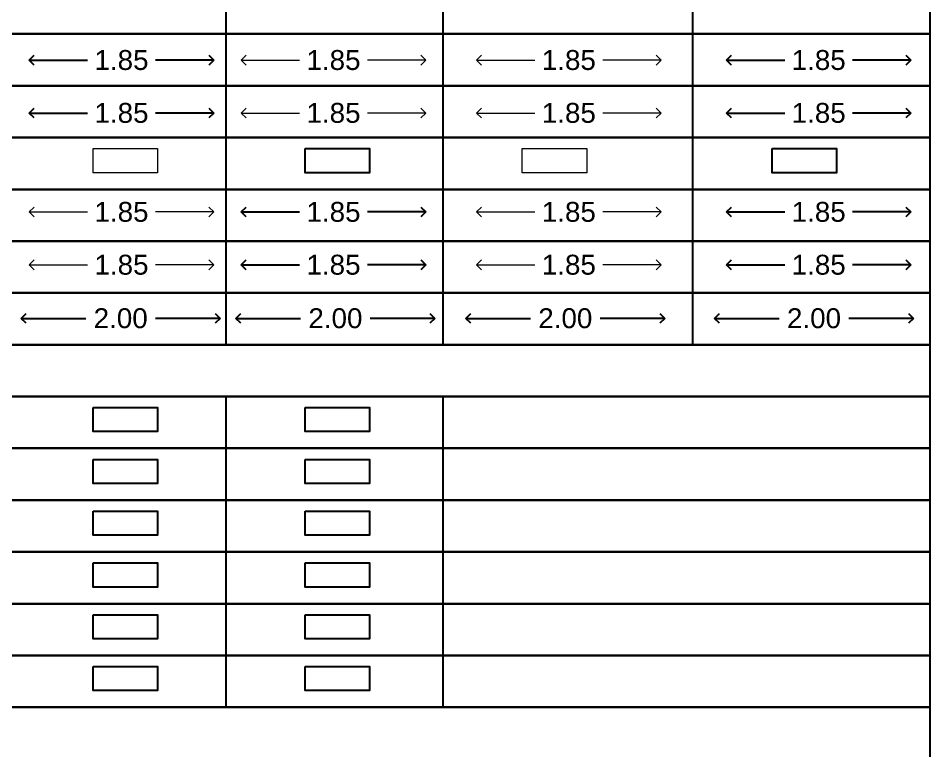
# Model space of a CAD drawing. Header units: millimetres. Extents: x -9481 to -9285, y 28735 to 28829.
# Drawn here: x -9451.39 to -9442.23, y 28788.21 to 28795.58 of the extents above; entities that cross this region are included whole.
import ezdxf

# ---------------------------------------------------------------- set-up
doc = ezdxf.new("R2010")
doc.units = ezdxf.units.MM
doc.header["$PDMODE"] = 34
doc.header["$PDSIZE"] = -15
doc.linetypes.add('CONTINULUS', pattern=[0])
for name, color, linetype in [('BLK_1_FLR_-1_EXIT_WIDTH_STAIR', 7, 'Continuous'), ('BLK_1_FLR_-2_EXIT_WIDTH_STAIR', 7, 'Continuous'), ('BLK_1_FLR_3_EXIT_WIDTH_STAIR', 7, 'Continuous'), ('BLK_1_FLR_3_UNITFA', 7, 'Continuous'), ('BLK_1_FLR_4_EXIT_WIDTH_STAIR', 7, 'Continuous'), ('BLK_1_FLR_4_UNITFA', 7, 'Continuous')]:
    doc.layers.add(name, color=color, linetype=linetype)
for name, color, linetype, lineweight in [('BLK_1_FLR_-1_STAIR_1_FLIGHT_1', 7, 'Continuous', 0), ('BLK_1_FLR_-1_STAIR_1_LANDING_1', 7, 'Continuous', 0), ('BLK_1_FLR_3_STAIR_1_LANDING_1', 7, 'Continuous', 0), ('BLK_1_FLR_4_STAIR_1_FLIGHT_1', 7, 'Continuous', 0), ('PLAN', 7, 'Continuous', 40)]:
    doc.layers.add(name, color=color, linetype=linetype, lineweight=lineweight)
for name, color, linetype, plot in [('BLK_1_FLR_-2_STAIR_1_FLIGHT_1', 7, 'Continuous', False), ('BLK_1_FLR_-2_STAIR_1_LANDING_1', 7, 'Continuous', False), ('BLK_1_FLR_3_STAIR_1_FLIGHT_1', 7, 'Continuous', False), ('BLK_1_FLR_4_STAIR_1_LANDING_1', 7, 'Continuous', False)]:
    doc.layers.add(name, color=color, linetype=linetype, plot=plot)
doc.styles.add('Arial', font='arial.ttf', dxfattribs={"height": 0.2})
doc.styles.add('style2', font='arial.ttf', dxfattribs={"height": 0.3})
doc.dimstyles.new('INT DIM', dxfattribs={"dimtxt": 0.3, "dimasz": 0.1, "dimexe": 0.18, "dimexo": 0.0625, "dimgap": 0.09, "dimtad": 0, "dimzin": 0, "dimdsep": 46, "dimtxsty": 'style2', "dimblk": 'OPEN90', "dimcen": 0.09, "dimse1": 1, "dimse2": 1, "dimclrd": 250, "dimclrt": 256, "dimadec": 0, "dimazin": 0, "dimtfac": 1, "dimtofl": 0, "dimtmove": 0, "dimatfit": 3, "dimfxl": 0.18, "dimtolj": 1, "dimtzin": 0, "dimlwd": -1, "dimarcsym": 0})

# ---------------------------------------------------------------- blocks, each defined once
blk = doc.blocks.new('_Open90')
at = {"layer": 'PLAN', "color": 0, "lineweight": -2}
for p, q in [((0, 0), (-1, 0)), ((-0.5, 0.5), (0, 0)), ((0, 0), (-0.5, -0.5))]:
    blk.add_line(p, q, dxfattribs=at)
blk = doc.blocks.new('*D11')
at = {"layer": 'BLK_1_FLR_3_STAIR_1_FLIGHT_1', "color": 250, "transparency": 16777216}
for p, q in [((-9451.1835, 28795.156), (-9450.6974, 28795.156)), ((-9449.5292, 28795.156), (-9450.0152, 28795.156))]:
    blk.add_line(p, q, dxfattribs=at)
at = {"layer": 'Defpoints', "color": 0, "transparency": 16777216}
for p in [(-9451.2835, 28795.2221), (-9449.4292, 28795.2408), (-9449.4292, 28795.156)]:
    blk.add_point(p, dxfattribs=at)
at = {"layer": 'BLK_1_FLR_3_STAIR_1_FLIGHT_1', "color": 250, "transparency": 16777216, "xscale": 0.1, "yscale": 0.1, "zscale": 0.1, "rotation": 180}
blk.add_blockref('_Open90', (-9451.2835, 28795.156), dxfattribs=at)
at = {"layer": 'BLK_1_FLR_3_STAIR_1_FLIGHT_1', "color": 250, "transparency": 16777216, "xscale": 0.1, "yscale": 0.1, "zscale": 0.1}
blk.add_blockref('_Open90', (-9449.4292, 28795.156), dxfattribs=at)
at = {"layer": 'BLK_1_FLR_3_STAIR_1_FLIGHT_1', "transparency": 16777216, "insert": (-9450.3563, 28795.156), "char_height": 0.2, "attachment_point": 5, "style": 'Arial', "bg_fill": 3, "box_fill_scale": 1.1, "bg_fill_color": 256, "bg_fill_true_color": 13158600, "bg_fill_transparency": 0}
blk.add_mtext('\\A1;1.85', dxfattribs=at)
blk = doc.blocks.new('*D12')
at = {"layer": 'BLK_1_FLR_4_STAIR_1_FLIGHT_1', "color": 250, "transparency": 16777216}
for p, q in [((-9449.052, 28795.156), (-9448.5659, 28795.156)), ((-9447.3977, 28795.156), (-9447.8837, 28795.156))]:
    blk.add_line(p, q, dxfattribs=at)
at = {"layer": 'Defpoints', "color": 0, "transparency": 16777216}
for p in [(-9449.152, 28795.2221), (-9447.2977, 28795.2408), (-9447.2977, 28795.156)]:
    blk.add_point(p, dxfattribs=at)
at = {"layer": 'BLK_1_FLR_4_STAIR_1_FLIGHT_1', "color": 250, "transparency": 16777216, "xscale": 0.1, "yscale": 0.1, "zscale": 0.1, "rotation": 180}
blk.add_blockref('_Open90', (-9449.152, 28795.156), dxfattribs=at)
at = {"layer": 'BLK_1_FLR_4_STAIR_1_FLIGHT_1', "color": 250, "transparency": 16777216, "xscale": 0.1, "yscale": 0.1, "zscale": 0.1}
blk.add_blockref('_Open90', (-9447.2977, 28795.156), dxfattribs=at)
at = {"layer": 'BLK_1_FLR_4_STAIR_1_FLIGHT_1', "transparency": 16777216, "insert": (-9448.2248, 28795.156), "char_height": 0.2, "attachment_point": 5, "style": 'Arial', "bg_fill": 3, "box_fill_scale": 1.1, "bg_fill_color": 256, "bg_fill_true_color": 13158600, "bg_fill_transparency": 0}
blk.add_mtext('\\A1;1.85', dxfattribs=at)
blk = doc.blocks.new('*D13')
at = {"layer": 'BLK_1_FLR_-1_STAIR_1_FLIGHT_1', "color": 250, "transparency": 16777216}
for p, q in [((-9446.6859, 28795.156), (-9446.1999, 28795.156)), ((-9445.0317, 28795.156), (-9445.5177, 28795.156))]:
    blk.add_line(p, q, dxfattribs=at)
at = {"layer": 'Defpoints', "color": 0, "transparency": 16777216}
for p in [(-9446.7859, 28795.2221), (-9444.9317, 28795.2408), (-9444.9317, 28795.156)]:
    blk.add_point(p, dxfattribs=at)
at = {"layer": 'BLK_1_FLR_-1_STAIR_1_FLIGHT_1', "color": 250, "transparency": 16777216, "xscale": 0.1, "yscale": 0.1, "zscale": 0.1, "rotation": 180}
blk.add_blockref('_Open90', (-9446.7859, 28795.156), dxfattribs=at)
at = {"layer": 'BLK_1_FLR_-1_STAIR_1_FLIGHT_1', "color": 250, "transparency": 16777216, "xscale": 0.1, "yscale": 0.1, "zscale": 0.1}
blk.add_blockref('_Open90', (-9444.9317, 28795.156), dxfattribs=at)
at = {"layer": 'BLK_1_FLR_-1_STAIR_1_FLIGHT_1', "transparency": 16777216, "insert": (-9445.8588, 28795.156), "char_height": 0.2, "attachment_point": 5, "style": 'Arial', "bg_fill": 3, "box_fill_scale": 1.1, "bg_fill_color": 256, "bg_fill_true_color": 13158600, "bg_fill_transparency": 0}
blk.add_mtext('\\A1;1.85', dxfattribs=at)
blk = doc.blocks.new('*D14')
at = {"layer": 'BLK_1_FLR_-2_STAIR_1_FLIGHT_1', "color": 250, "transparency": 16777216}
for p, q in [((-9444.1738, 28795.156), (-9443.6878, 28795.156)), ((-9442.5195, 28795.156), (-9443.0056, 28795.156))]:
    blk.add_line(p, q, dxfattribs=at)
at = {"layer": 'Defpoints', "color": 0, "transparency": 16777216}
for p in [(-9444.2738, 28795.2221), (-9442.4195, 28795.2408), (-9442.4195, 28795.156)]:
    blk.add_point(p, dxfattribs=at)
at = {"layer": 'BLK_1_FLR_-2_STAIR_1_FLIGHT_1', "color": 250, "transparency": 16777216, "xscale": 0.1, "yscale": 0.1, "zscale": 0.1, "rotation": 180}
blk.add_blockref('_Open90', (-9444.2738, 28795.156), dxfattribs=at)
at = {"layer": 'BLK_1_FLR_-2_STAIR_1_FLIGHT_1', "color": 250, "transparency": 16777216, "xscale": 0.1, "yscale": 0.1, "zscale": 0.1}
blk.add_blockref('_Open90', (-9442.4195, 28795.156), dxfattribs=at)
at = {"layer": 'BLK_1_FLR_-2_STAIR_1_FLIGHT_1', "transparency": 16777216, "insert": (-9443.3467, 28795.156), "char_height": 0.2, "attachment_point": 5, "style": 'Arial', "bg_fill": 3, "box_fill_scale": 1.1, "bg_fill_color": 256, "bg_fill_true_color": 13158600, "bg_fill_transparency": 0}
blk.add_mtext('\\A1;1.85', dxfattribs=at)
blk = doc.blocks.new('*D17')
at = {"layer": 'BLK_1_FLR_3_STAIR_1_FLIGHT_1', "color": 250, "transparency": 16777216}
for p, q in [((-9451.1835, 28794.6246), (-9450.6974, 28794.6246)), ((-9449.5292, 28794.6246), (-9450.0152, 28794.6246))]:
    blk.add_line(p, q, dxfattribs=at)
at = {"layer": 'Defpoints', "color": 0, "transparency": 16777216}
for p in [(-9451.2835, 28794.6907), (-9449.4292, 28794.7093), (-9449.4292, 28794.6246)]:
    blk.add_point(p, dxfattribs=at)
at = {"layer": 'BLK_1_FLR_3_STAIR_1_FLIGHT_1', "color": 250, "transparency": 16777216, "xscale": 0.1, "yscale": 0.1, "zscale": 0.1, "rotation": 180}
blk.add_blockref('_Open90', (-9451.2835, 28794.6246), dxfattribs=at)
at = {"layer": 'BLK_1_FLR_3_STAIR_1_FLIGHT_1', "color": 250, "transparency": 16777216, "xscale": 0.1, "yscale": 0.1, "zscale": 0.1}
blk.add_blockref('_Open90', (-9449.4292, 28794.6246), dxfattribs=at)
at = {"layer": 'BLK_1_FLR_3_STAIR_1_FLIGHT_1', "transparency": 16777216, "insert": (-9450.3563, 28794.6246), "char_height": 0.2, "attachment_point": 5, "style": 'Arial', "bg_fill": 3, "box_fill_scale": 1.1, "bg_fill_color": 256, "bg_fill_true_color": 13158600, "bg_fill_transparency": 0}
blk.add_mtext('\\A1;1.85', dxfattribs=at)
blk = doc.blocks.new('*D18')
at = {"layer": 'BLK_1_FLR_4_STAIR_1_FLIGHT_1', "color": 250, "transparency": 16777216}
for p, q in [((-9449.052, 28794.6246), (-9448.5659, 28794.6246)), ((-9447.3977, 28794.6246), (-9447.8837, 28794.6246))]:
    blk.add_line(p, q, dxfattribs=at)
at = {"layer": 'Defpoints', "color": 0, "transparency": 16777216}
for p in [(-9449.152, 28794.6907), (-9447.2977, 28794.7093), (-9447.2977, 28794.6246)]:
    blk.add_point(p, dxfattribs=at)
at = {"layer": 'BLK_1_FLR_4_STAIR_1_FLIGHT_1', "color": 250, "transparency": 16777216, "xscale": 0.1, "yscale": 0.1, "zscale": 0.1, "rotation": 180}
blk.add_blockref('_Open90', (-9449.152, 28794.6246), dxfattribs=at)
at = {"layer": 'BLK_1_FLR_4_STAIR_1_FLIGHT_1', "color": 250, "transparency": 16777216, "xscale": 0.1, "yscale": 0.1, "zscale": 0.1}
blk.add_blockref('_Open90', (-9447.2977, 28794.6246), dxfattribs=at)
at = {"layer": 'BLK_1_FLR_4_STAIR_1_FLIGHT_1', "transparency": 16777216, "insert": (-9448.2248, 28794.6246), "char_height": 0.2, "attachment_point": 5, "style": 'Arial', "bg_fill": 3, "box_fill_scale": 1.1, "bg_fill_color": 256, "bg_fill_true_color": 13158600, "bg_fill_transparency": 0}
blk.add_mtext('\\A1;1.85', dxfattribs=at)
blk = doc.blocks.new('*D19')
at = {"layer": 'BLK_1_FLR_-1_STAIR_1_FLIGHT_1', "color": 250, "transparency": 16777216}
for p, q in [((-9446.6859, 28794.6246), (-9446.1999, 28794.6246)), ((-9445.0317, 28794.6246), (-9445.5177, 28794.6246))]:
    blk.add_line(p, q, dxfattribs=at)
at = {"layer": 'Defpoints', "color": 0, "transparency": 16777216}
for p in [(-9446.7859, 28794.6907), (-9444.9317, 28794.7093), (-9444.9317, 28794.6246)]:
    blk.add_point(p, dxfattribs=at)
at = {"layer": 'BLK_1_FLR_-1_STAIR_1_FLIGHT_1', "color": 250, "transparency": 16777216, "xscale": 0.1, "yscale": 0.1, "zscale": 0.1, "rotation": 180}
blk.add_blockref('_Open90', (-9446.7859, 28794.6246), dxfattribs=at)
at = {"layer": 'BLK_1_FLR_-1_STAIR_1_FLIGHT_1', "color": 250, "transparency": 16777216, "xscale": 0.1, "yscale": 0.1, "zscale": 0.1}
blk.add_blockref('_Open90', (-9444.9317, 28794.6246), dxfattribs=at)
at = {"layer": 'BLK_1_FLR_-1_STAIR_1_FLIGHT_1', "transparency": 16777216, "insert": (-9445.8588, 28794.6246), "char_height": 0.2, "attachment_point": 5, "style": 'Arial', "bg_fill": 3, "box_fill_scale": 1.1, "bg_fill_color": 256, "bg_fill_true_color": 13158600, "bg_fill_transparency": 0}
blk.add_mtext('\\A1;1.85', dxfattribs=at)
blk = doc.blocks.new('*D20')
at = {"layer": 'BLK_1_FLR_-2_STAIR_1_FLIGHT_1', "color": 250, "transparency": 16777216}
for p, q in [((-9444.1738, 28794.6246), (-9443.6878, 28794.6246)), ((-9442.5195, 28794.6246), (-9443.0056, 28794.6246))]:
    blk.add_line(p, q, dxfattribs=at)
at = {"layer": 'Defpoints', "color": 0, "transparency": 16777216}
for p in [(-9444.2738, 28794.6907), (-9442.4195, 28794.7093), (-9442.4195, 28794.6246)]:
    blk.add_point(p, dxfattribs=at)
at = {"layer": 'BLK_1_FLR_-2_STAIR_1_FLIGHT_1', "color": 250, "transparency": 16777216, "xscale": 0.1, "yscale": 0.1, "zscale": 0.1, "rotation": 180}
blk.add_blockref('_Open90', (-9444.2738, 28794.6246), dxfattribs=at)
at = {"layer": 'BLK_1_FLR_-2_STAIR_1_FLIGHT_1', "color": 250, "transparency": 16777216, "xscale": 0.1, "yscale": 0.1, "zscale": 0.1}
blk.add_blockref('_Open90', (-9442.4195, 28794.6246), dxfattribs=at)
at = {"layer": 'BLK_1_FLR_-2_STAIR_1_FLIGHT_1', "transparency": 16777216, "insert": (-9443.3467, 28794.6246), "char_height": 0.2, "attachment_point": 5, "style": 'Arial', "bg_fill": 3, "box_fill_scale": 1.1, "bg_fill_color": 256, "bg_fill_true_color": 13158600, "bg_fill_transparency": 0}
blk.add_mtext('\\A1;1.85', dxfattribs=at)
blk = doc.blocks.new('*D24')
at = {"layer": 'BLK_1_FLR_3_STAIR_1_LANDING_1', "color": 250, "transparency": 16777216}
for p, q in [((-9451.1835, 28793.6298), (-9450.6974, 28793.6298)), ((-9449.5292, 28793.6298), (-9450.0152, 28793.6298))]:
    blk.add_line(p, q, dxfattribs=at)
at = {"layer": 'Defpoints', "color": 0, "transparency": 16777216}
for p in [(-9451.2835, 28793.6958), (-9449.4292, 28793.7145), (-9449.4292, 28793.6298)]:
    blk.add_point(p, dxfattribs=at)
at = {"layer": 'BLK_1_FLR_3_STAIR_1_LANDING_1', "color": 250, "transparency": 16777216, "xscale": 0.1, "yscale": 0.1, "zscale": 0.1, "rotation": 180}
blk.add_blockref('_Open90', (-9451.2835, 28793.6298), dxfattribs=at)
at = {"layer": 'BLK_1_FLR_3_STAIR_1_LANDING_1', "color": 250, "transparency": 16777216, "xscale": 0.1, "yscale": 0.1, "zscale": 0.1}
blk.add_blockref('_Open90', (-9449.4292, 28793.6298), dxfattribs=at)
at = {"layer": 'BLK_1_FLR_3_STAIR_1_LANDING_1', "transparency": 16777216, "insert": (-9450.3563, 28793.6298), "char_height": 0.2, "attachment_point": 5, "style": 'Arial', "bg_fill": 3, "box_fill_scale": 1.1, "bg_fill_color": 256, "bg_fill_true_color": 13158600, "bg_fill_transparency": 0}
blk.add_mtext('\\A1;1.85', dxfattribs=at)
blk = doc.blocks.new('*D25')
at = {"layer": 'BLK_1_FLR_4_STAIR_1_LANDING_1', "color": 250, "transparency": 16777216}
for p, q in [((-9449.052, 28793.6298), (-9448.5659, 28793.6298)), ((-9447.3977, 28793.6298), (-9447.8837, 28793.6298))]:
    blk.add_line(p, q, dxfattribs=at)
at = {"layer": 'Defpoints', "color": 0, "transparency": 16777216}
for p in [(-9449.152, 28793.6958), (-9447.2977, 28793.7145), (-9447.2977, 28793.6298)]:
    blk.add_point(p, dxfattribs=at)
at = {"layer": 'BLK_1_FLR_4_STAIR_1_LANDING_1', "color": 250, "transparency": 16777216, "xscale": 0.1, "yscale": 0.1, "zscale": 0.1, "rotation": 180}
blk.add_blockref('_Open90', (-9449.152, 28793.6298), dxfattribs=at)
at = {"layer": 'BLK_1_FLR_4_STAIR_1_LANDING_1', "color": 250, "transparency": 16777216, "xscale": 0.1, "yscale": 0.1, "zscale": 0.1}
blk.add_blockref('_Open90', (-9447.2977, 28793.6298), dxfattribs=at)
at = {"layer": 'BLK_1_FLR_4_STAIR_1_LANDING_1', "transparency": 16777216, "insert": (-9448.2248, 28793.6298), "char_height": 0.2, "attachment_point": 5, "style": 'Arial', "bg_fill": 3, "box_fill_scale": 1.1, "bg_fill_color": 256, "bg_fill_true_color": 13158600, "bg_fill_transparency": 0}
blk.add_mtext('\\A1;1.85', dxfattribs=at)
blk = doc.blocks.new('*D26')
at = {"layer": 'BLK_1_FLR_-1_STAIR_1_LANDING_1', "color": 250, "transparency": 16777216}
for p, q in [((-9446.6859, 28793.6298), (-9446.1999, 28793.6298)), ((-9445.0317, 28793.6298), (-9445.5177, 28793.6298))]:
    blk.add_line(p, q, dxfattribs=at)
at = {"layer": 'Defpoints', "color": 0, "transparency": 16777216}
for p in [(-9446.7859, 28793.6958), (-9444.9317, 28793.7145), (-9444.9317, 28793.6298)]:
    blk.add_point(p, dxfattribs=at)
at = {"layer": 'BLK_1_FLR_-1_STAIR_1_LANDING_1', "color": 250, "transparency": 16777216, "xscale": 0.1, "yscale": 0.1, "zscale": 0.1, "rotation": 180}
blk.add_blockref('_Open90', (-9446.7859, 28793.6298), dxfattribs=at)
at = {"layer": 'BLK_1_FLR_-1_STAIR_1_LANDING_1', "color": 250, "transparency": 16777216, "xscale": 0.1, "yscale": 0.1, "zscale": 0.1}
blk.add_blockref('_Open90', (-9444.9317, 28793.6298), dxfattribs=at)
at = {"layer": 'BLK_1_FLR_-1_STAIR_1_LANDING_1', "transparency": 16777216, "insert": (-9445.8588, 28793.6298), "char_height": 0.2, "attachment_point": 5, "style": 'Arial', "bg_fill": 3, "box_fill_scale": 1.1, "bg_fill_color": 256, "bg_fill_true_color": 13158600, "bg_fill_transparency": 0}
blk.add_mtext('\\A1;1.85', dxfattribs=at)
blk = doc.blocks.new('*D27')
at = {"layer": 'BLK_1_FLR_-2_STAIR_1_LANDING_1', "color": 250, "transparency": 16777216}
for p, q in [((-9444.1738, 28793.6298), (-9443.6878, 28793.6298)), ((-9442.5195, 28793.6298), (-9443.0056, 28793.6298))]:
    blk.add_line(p, q, dxfattribs=at)
at = {"layer": 'Defpoints', "color": 0, "transparency": 16777216}
for p in [(-9444.2738, 28793.6958), (-9442.4195, 28793.7145), (-9442.4195, 28793.6298)]:
    blk.add_point(p, dxfattribs=at)
at = {"layer": 'BLK_1_FLR_-2_STAIR_1_LANDING_1', "color": 250, "transparency": 16777216, "xscale": 0.1, "yscale": 0.1, "zscale": 0.1, "rotation": 180}
blk.add_blockref('_Open90', (-9444.2738, 28793.6298), dxfattribs=at)
at = {"layer": 'BLK_1_FLR_-2_STAIR_1_LANDING_1', "color": 250, "transparency": 16777216, "xscale": 0.1, "yscale": 0.1, "zscale": 0.1}
blk.add_blockref('_Open90', (-9442.4195, 28793.6298), dxfattribs=at)
at = {"layer": 'BLK_1_FLR_-2_STAIR_1_LANDING_1', "transparency": 16777216, "insert": (-9443.3467, 28793.6298), "char_height": 0.2, "attachment_point": 5, "style": 'Arial', "bg_fill": 3, "box_fill_scale": 1.1, "bg_fill_color": 256, "bg_fill_true_color": 13158600, "bg_fill_transparency": 0}
blk.add_mtext('\\A1;1.85', dxfattribs=at)
blk = doc.blocks.new('*D31')
at = {"layer": 'BLK_1_FLR_3_STAIR_1_LANDING_1', "color": 250, "transparency": 16777216}
for p, q in [((-9451.1835, 28793.0983), (-9450.6974, 28793.0983)), ((-9449.5292, 28793.0983), (-9450.0152, 28793.0983))]:
    blk.add_line(p, q, dxfattribs=at)
at = {"layer": 'Defpoints', "color": 0, "transparency": 16777216}
for p in [(-9451.2835, 28793.1644), (-9449.4292, 28793.1831), (-9449.4292, 28793.0983)]:
    blk.add_point(p, dxfattribs=at)
at = {"layer": 'BLK_1_FLR_3_STAIR_1_LANDING_1', "color": 250, "transparency": 16777216, "xscale": 0.1, "yscale": 0.1, "zscale": 0.1, "rotation": 180}
blk.add_blockref('_Open90', (-9451.2835, 28793.0983), dxfattribs=at)
at = {"layer": 'BLK_1_FLR_3_STAIR_1_LANDING_1', "color": 250, "transparency": 16777216, "xscale": 0.1, "yscale": 0.1, "zscale": 0.1}
blk.add_blockref('_Open90', (-9449.4292, 28793.0983), dxfattribs=at)
at = {"layer": 'BLK_1_FLR_3_STAIR_1_LANDING_1', "transparency": 16777216, "insert": (-9450.3563, 28793.0983), "char_height": 0.2, "attachment_point": 5, "style": 'Arial', "bg_fill": 3, "box_fill_scale": 1.1, "bg_fill_color": 256, "bg_fill_true_color": 13158600, "bg_fill_transparency": 0}
blk.add_mtext('\\A1;1.85', dxfattribs=at)
blk = doc.blocks.new('*D32')
at = {"layer": 'BLK_1_FLR_4_STAIR_1_LANDING_1', "color": 250, "transparency": 16777216}
for p, q in [((-9449.052, 28793.0983), (-9448.5659, 28793.0983)), ((-9447.3977, 28793.0983), (-9447.8837, 28793.0983))]:
    blk.add_line(p, q, dxfattribs=at)
at = {"layer": 'Defpoints', "color": 0, "transparency": 16777216}
for p in [(-9449.152, 28793.1644), (-9447.2977, 28793.1831), (-9447.2977, 28793.0983)]:
    blk.add_point(p, dxfattribs=at)
at = {"layer": 'BLK_1_FLR_4_STAIR_1_LANDING_1', "color": 250, "transparency": 16777216, "xscale": 0.1, "yscale": 0.1, "zscale": 0.1, "rotation": 180}
blk.add_blockref('_Open90', (-9449.152, 28793.0983), dxfattribs=at)
at = {"layer": 'BLK_1_FLR_4_STAIR_1_LANDING_1', "color": 250, "transparency": 16777216, "xscale": 0.1, "yscale": 0.1, "zscale": 0.1}
blk.add_blockref('_Open90', (-9447.2977, 28793.0983), dxfattribs=at)
at = {"layer": 'BLK_1_FLR_4_STAIR_1_LANDING_1', "transparency": 16777216, "insert": (-9448.2248, 28793.0983), "char_height": 0.2, "attachment_point": 5, "style": 'Arial', "bg_fill": 3, "box_fill_scale": 1.1, "bg_fill_color": 256, "bg_fill_true_color": 13158600, "bg_fill_transparency": 0}
blk.add_mtext('\\A1;1.85', dxfattribs=at)
blk = doc.blocks.new('*D33')
at = {"layer": 'BLK_1_FLR_-1_STAIR_1_LANDING_1', "color": 250, "transparency": 16777216}
for p, q in [((-9446.6859, 28793.0983), (-9446.1999, 28793.0983)), ((-9445.0317, 28793.0983), (-9445.5177, 28793.0983))]:
    blk.add_line(p, q, dxfattribs=at)
at = {"layer": 'Defpoints', "color": 0, "transparency": 16777216}
for p in [(-9446.7859, 28793.1644), (-9444.9317, 28793.1831), (-9444.9317, 28793.0983)]:
    blk.add_point(p, dxfattribs=at)
at = {"layer": 'BLK_1_FLR_-1_STAIR_1_LANDING_1', "color": 250, "transparency": 16777216, "xscale": 0.1, "yscale": 0.1, "zscale": 0.1, "rotation": 180}
blk.add_blockref('_Open90', (-9446.7859, 28793.0983), dxfattribs=at)
at = {"layer": 'BLK_1_FLR_-1_STAIR_1_LANDING_1', "color": 250, "transparency": 16777216, "xscale": 0.1, "yscale": 0.1, "zscale": 0.1}
blk.add_blockref('_Open90', (-9444.9317, 28793.0983), dxfattribs=at)
at = {"layer": 'BLK_1_FLR_-1_STAIR_1_LANDING_1', "transparency": 16777216, "insert": (-9445.8588, 28793.0983), "char_height": 0.2, "attachment_point": 5, "style": 'Arial', "bg_fill": 3, "box_fill_scale": 1.1, "bg_fill_color": 256, "bg_fill_true_color": 13158600, "bg_fill_transparency": 0}
blk.add_mtext('\\A1;1.85', dxfattribs=at)
blk = doc.blocks.new('*D34')
at = {"layer": 'BLK_1_FLR_-2_STAIR_1_LANDING_1', "color": 250, "transparency": 16777216}
for p, q in [((-9444.1738, 28793.0983), (-9443.6878, 28793.0983)), ((-9442.5195, 28793.0983), (-9443.0056, 28793.0983))]:
    blk.add_line(p, q, dxfattribs=at)
at = {"layer": 'Defpoints', "color": 0, "transparency": 16777216}
for p in [(-9444.2738, 28793.1644), (-9442.4195, 28793.1831), (-9442.4195, 28793.0983)]:
    blk.add_point(p, dxfattribs=at)
at = {"layer": 'BLK_1_FLR_-2_STAIR_1_LANDING_1', "color": 250, "transparency": 16777216, "xscale": 0.1, "yscale": 0.1, "zscale": 0.1, "rotation": 180}
blk.add_blockref('_Open90', (-9444.2738, 28793.0983), dxfattribs=at)
at = {"layer": 'BLK_1_FLR_-2_STAIR_1_LANDING_1', "color": 250, "transparency": 16777216, "xscale": 0.1, "yscale": 0.1, "zscale": 0.1}
blk.add_blockref('_Open90', (-9442.4195, 28793.0983), dxfattribs=at)
at = {"layer": 'BLK_1_FLR_-2_STAIR_1_LANDING_1', "transparency": 16777216, "insert": (-9443.3467, 28793.0983), "char_height": 0.2, "attachment_point": 5, "style": 'Arial', "bg_fill": 3, "box_fill_scale": 1.1, "bg_fill_color": 256, "bg_fill_true_color": 13158600, "bg_fill_transparency": 0}
blk.add_mtext('\\A1;1.85', dxfattribs=at)
blk = doc.blocks.new('*D40')
at = {"layer": 'BLK_1_FLR_3_EXIT_WIDTH_STAIR', "color": 250, "ltscale": 0.05, "transparency": 16777216}
for p, q in [((-9451.2638, 28792.5606), (-9450.7154, 28792.5606)), ((-9449.4647, 28792.5606), (-9450.0131, 28792.5606))]:
    blk.add_line(p, q, dxfattribs=at)
at = {"layer": 'Defpoints', "color": 0, "linetype": 'CONTINULUS', "ltscale": 0.05, "transparency": 16777216}
for p in [(-9451.3638, 28792.721), (-9449.3647, 28792.721), (-9449.3647, 28792.5606)]:
    blk.add_point(p, dxfattribs=at)
at = {"layer": 'BLK_1_FLR_3_EXIT_WIDTH_STAIR', "color": 250, "linetype": 'CONTINULUS', "ltscale": 0.05, "transparency": 16777216, "xscale": 0.1, "yscale": 0.1, "zscale": 0.1, "rotation": 180}
blk.add_blockref('_Open90', (-9451.3638, 28792.5606), dxfattribs=at)
at = {"layer": 'BLK_1_FLR_3_EXIT_WIDTH_STAIR', "color": 250, "linetype": 'CONTINULUS', "ltscale": 0.05, "transparency": 16777216, "xscale": 0.1, "yscale": 0.1, "zscale": 0.1}
blk.add_blockref('_Open90', (-9449.3647, 28792.5606), dxfattribs=at)
at = {"layer": 'BLK_1_FLR_3_EXIT_WIDTH_STAIR', "linetype": 'CONTINULUS', "ltscale": 0.05, "transparency": 16777216, "insert": (-9450.3643, 28792.5606), "char_height": 0.2, "attachment_point": 5, "style": 'Arial', "bg_fill": 3, "box_fill_scale": 1.1, "bg_fill_color": 256, "bg_fill_true_color": 13158600, "bg_fill_transparency": 0}
blk.add_mtext('\\A1;2.00', dxfattribs=at)
blk = doc.blocks.new('*D41')
at = {"layer": 'BLK_1_FLR_4_EXIT_WIDTH_STAIR', "color": 250, "ltscale": 0.05, "transparency": 16777216}
for p, q in [((-9449.1052, 28792.5606), (-9448.5567, 28792.5606)), ((-9447.306, 28792.5606), (-9447.8545, 28792.5606))]:
    blk.add_line(p, q, dxfattribs=at)
at = {"layer": 'Defpoints', "color": 0, "linetype": 'CONTINULUS', "ltscale": 0.05, "transparency": 16777216}
for p in [(-9449.2052, 28792.721), (-9447.206, 28792.721), (-9447.206, 28792.5606)]:
    blk.add_point(p, dxfattribs=at)
at = {"layer": 'BLK_1_FLR_4_EXIT_WIDTH_STAIR', "color": 250, "linetype": 'CONTINULUS', "ltscale": 0.05, "transparency": 16777216, "xscale": 0.1, "yscale": 0.1, "zscale": 0.1, "rotation": 180}
blk.add_blockref('_Open90', (-9449.2052, 28792.5606), dxfattribs=at)
at = {"layer": 'BLK_1_FLR_4_EXIT_WIDTH_STAIR', "color": 250, "linetype": 'CONTINULUS', "ltscale": 0.05, "transparency": 16777216, "xscale": 0.1, "yscale": 0.1, "zscale": 0.1}
blk.add_blockref('_Open90', (-9447.206, 28792.5606), dxfattribs=at)
at = {"layer": 'BLK_1_FLR_4_EXIT_WIDTH_STAIR', "linetype": 'CONTINULUS', "ltscale": 0.05, "transparency": 16777216, "insert": (-9448.2056, 28792.5606), "char_height": 0.2, "attachment_point": 5, "style": 'Arial', "bg_fill": 3, "box_fill_scale": 1.1, "bg_fill_color": 256, "bg_fill_true_color": 13158600, "bg_fill_transparency": 0}
blk.add_mtext('\\A1;2.00', dxfattribs=at)
blk = doc.blocks.new('*D42')
at = {"layer": 'BLK_1_FLR_-1_EXIT_WIDTH_STAIR', "color": 250, "ltscale": 0.05, "transparency": 16777216}
for p, q in [((-9446.7937, 28792.5606), (-9446.2452, 28792.5606)), ((-9444.9945, 28792.5606), (-9445.543, 28792.5606))]:
    blk.add_line(p, q, dxfattribs=at)
at = {"layer": 'Defpoints', "color": 0, "linetype": 'CONTINULUS', "ltscale": 0.05, "transparency": 16777216}
for p in [(-9446.8937, 28792.721), (-9444.8945, 28792.721), (-9444.8945, 28792.5606)]:
    blk.add_point(p, dxfattribs=at)
at = {"layer": 'BLK_1_FLR_-1_EXIT_WIDTH_STAIR', "color": 250, "linetype": 'CONTINULUS', "ltscale": 0.05, "transparency": 16777216, "xscale": 0.1, "yscale": 0.1, "zscale": 0.1, "rotation": 180}
blk.add_blockref('_Open90', (-9446.8937, 28792.5606), dxfattribs=at)
at = {"layer": 'BLK_1_FLR_-1_EXIT_WIDTH_STAIR', "color": 250, "linetype": 'CONTINULUS', "ltscale": 0.05, "transparency": 16777216, "xscale": 0.1, "yscale": 0.1, "zscale": 0.1}
blk.add_blockref('_Open90', (-9444.8945, 28792.5606), dxfattribs=at)
at = {"layer": 'BLK_1_FLR_-1_EXIT_WIDTH_STAIR', "linetype": 'CONTINULUS', "ltscale": 0.05, "transparency": 16777216, "insert": (-9445.8941, 28792.5606), "char_height": 0.2, "attachment_point": 5, "style": 'Arial', "bg_fill": 3, "box_fill_scale": 1.1, "bg_fill_color": 256, "bg_fill_true_color": 13158600, "bg_fill_transparency": 0}
blk.add_mtext('\\A1;2.00', dxfattribs=at)
blk = doc.blocks.new('*D43')
at = {"layer": 'BLK_1_FLR_-2_EXIT_WIDTH_STAIR', "color": 250, "ltscale": 0.05, "transparency": 16777216}
for p, q in [((-9444.2932, 28792.5606), (-9443.7448, 28792.5606)), ((-9442.4941, 28792.5606), (-9443.0425, 28792.5606))]:
    blk.add_line(p, q, dxfattribs=at)
at = {"layer": 'Defpoints', "color": 0, "linetype": 'CONTINULUS', "ltscale": 0.05, "transparency": 16777216}
for p in [(-9444.3932, 28792.721), (-9442.3941, 28792.721), (-9442.3941, 28792.5606)]:
    blk.add_point(p, dxfattribs=at)
at = {"layer": 'BLK_1_FLR_-2_EXIT_WIDTH_STAIR', "color": 250, "linetype": 'CONTINULUS', "ltscale": 0.05, "transparency": 16777216, "xscale": 0.1, "yscale": 0.1, "zscale": 0.1, "rotation": 180}
blk.add_blockref('_Open90', (-9444.3932, 28792.5606), dxfattribs=at)
at = {"layer": 'BLK_1_FLR_-2_EXIT_WIDTH_STAIR', "color": 250, "linetype": 'CONTINULUS', "ltscale": 0.05, "transparency": 16777216, "xscale": 0.1, "yscale": 0.1, "zscale": 0.1}
blk.add_blockref('_Open90', (-9442.3941, 28792.5606), dxfattribs=at)
at = {"layer": 'BLK_1_FLR_-2_EXIT_WIDTH_STAIR', "linetype": 'CONTINULUS', "ltscale": 0.05, "transparency": 16777216, "insert": (-9443.3937, 28792.5606), "char_height": 0.2, "attachment_point": 5, "style": 'Arial', "bg_fill": 3, "box_fill_scale": 1.1, "bg_fill_color": 256, "bg_fill_true_color": 13158600, "bg_fill_transparency": 0}
blk.add_mtext('\\A1;2.00', dxfattribs=at)

msp = doc.modelspace()

# ---------------------------------------------------------------- linework, layer by layer
for p, q in [((-9449.3086, 28795.9399), (-9449.3086, 28795.4193)), ((-9447.1263, 28795.9399), (-9447.1263, 28795.4193)), ((-9444.6141, 28795.9399), (-9444.6141, 28795.4193)), ((-9449.3086, 28795.4193), (-9449.3086, 28794.8986)), ((-9447.1263, 28795.4193), (-9447.1263, 28794.8986)), ((-9444.6141, 28795.4193), (-9444.6141, 28794.8986)), ((-9449.3086, 28794.8986), (-9449.3086, 28794.378)), ((-9447.1263, 28794.8986), (-9447.1263, 28794.378)), ((-9444.6141, 28794.8986), (-9444.6141, 28794.378)), ((-9449.3086, 28794.378), (-9449.3086, 28793.8573)), ((-9447.1263, 28794.378), (-9447.1263, 28793.8573)), ((-9444.6141, 28794.378), (-9444.6141, 28793.8573)), ((-9449.3086, 28793.8573), (-9449.3086, 28793.3367)), ((-9447.1263, 28793.8573), (-9447.1263, 28793.3367)), ((-9444.6141, 28793.8573), (-9444.6141, 28793.3367)), ((-9449.3086, 28793.3367), (-9449.3086, 28792.816)), ((-9447.1263, 28793.3367), (-9447.1263, 28792.816)), ((-9444.6141, 28793.3367), (-9444.6141, 28792.816)), ((-9449.3086, 28792.816), (-9449.3086, 28792.2954)), ((-9447.1263, 28792.816), (-9447.1263, 28792.2954)), ((-9444.6141, 28792.816), (-9444.6141, 28792.2954)), ((-9449.3086, 28791.7747), (-9449.3086, 28791.2541)), ((-9447.1263, 28791.7747), (-9447.1263, 28791.2541)), ((-9449.3086, 28791.2541), (-9449.3086, 28790.7335)), ((-9447.1263, 28791.2541), (-9447.1263, 28790.7335)), ((-9449.3086, 28790.7335), (-9449.3086, 28790.2128)), ((-9447.1263, 28790.7335), (-9447.1263, 28790.2128)), ((-9449.3086, 28790.2128), (-9449.3086, 28789.6922)), ((-9447.1263, 28790.2128), (-9447.1263, 28789.6922)), ((-9449.3086, 28789.6922), (-9449.3086, 28789.1715)), ((-9447.1263, 28789.6922), (-9447.1263, 28789.1715)), ((-9449.3086, 28789.1715), (-9449.3086, 28788.6509)), ((-9447.1263, 28789.1715), (-9447.1263, 28788.6509))]:
    msp.add_line(p, q)
for points in [[(-9461.7318, 28795.9399), (-9442.23, 28795.9399), (-9442.23, 28795.4193), (-9461.7318, 28795.4193)], [(-9461.7318, 28795.4193), (-9442.23, 28795.4193), (-9442.23, 28794.8986), (-9461.7318, 28794.8986)], [(-9461.7318, 28794.8986), (-9442.23, 28794.8986), (-9442.23, 28794.378), (-9470.8642, 28794.378)], [(-9470.8642, 28794.378), (-9442.23, 28794.378), (-9442.23, 28793.8573), (-9461.7318, 28793.8573)], [(-9461.7318, 28793.8573), (-9442.23, 28793.8573), (-9442.23, 28793.3367), (-9461.7318, 28793.3367)], [(-9461.7318, 28793.3367), (-9442.23, 28793.3367), (-9442.23, 28792.816), (-9481.2579, 28792.816), (-9481.2579, 28793.3367)], [(-9481.2579, 28788.6509), (-9481.2579, 28791.7747), (-9442.23, 28791.7747), (-9442.23, 28791.2541), (-9461.7318, 28791.2541)], [(-9461.7318, 28791.2541), (-9442.23, 28791.2541), (-9442.23, 28790.7335), (-9461.7318, 28790.7335)], [(-9461.7318, 28790.7335), (-9442.23, 28790.7335), (-9442.23, 28790.2128), (-9461.7318, 28790.2128)], [(-9461.7318, 28790.2128), (-9442.23, 28790.2128), (-9442.23, 28789.6922), (-9461.7318, 28789.6922)], [(-9461.7318, 28789.6922), (-9442.23, 28789.6922), (-9442.23, 28789.1715), (-9461.7318, 28789.1715)], [(-9461.7318, 28789.1715), (-9442.23, 28789.1715), (-9442.23, 28788.6509), (-9481.2579, 28788.6509)]]:
    msp.add_lwpolyline(points)
for points in [[(-9481.2579, 28792.816), (-9442.23, 28792.816), (-9442.23, 28792.2954), (-9481.2579, 28792.2954), (-9481.2579, 28792.816)], [(-9481.2579, 28792.2954), (-9442.23, 28792.2954), (-9442.23, 28791.7747), (-9481.2579, 28791.7747), (-9481.2579, 28792.2954)], [(-9481.2579, 28788.6509), (-9442.23, 28788.6509), (-9442.23, 28788.1302), (-9481.2579, 28788.1302), (-9481.2579, 28788.6509)]]:
    msp.add_lwpolyline(points, close=True)
at = {"layer": 'BLK_1_FLR_-1_STAIR_1_LANDING_1'}
msp.add_lwpolyline([(-9446.3282, 28794.2669), (-9445.679, 28794.2669), (-9445.679, 28794.0247), (-9446.3282, 28794.0247)], close=True, dxfattribs=at)
at = {"layer": 'BLK_1_FLR_-2_STAIR_1_LANDING_1', "color": 7}
msp.add_lwpolyline([(-9443.8161, 28794.2669), (-9443.1669, 28794.2669), (-9443.1669, 28794.0247), (-9443.8161, 28794.0247)], close=True, dxfattribs=at)
at = {"layer": 'BLK_1_FLR_3_STAIR_1_LANDING_1'}
msp.add_lwpolyline([(-9450.642, 28794.2669), (-9449.9928, 28794.2669), (-9449.9928, 28794.0247), (-9450.642, 28794.0247)], close=True, dxfattribs=at)
at = {"layer": 'BLK_1_FLR_3_UNITFA', "color": 1}
msp.add_lwpolyline([(-9450.642, 28791.6636), (-9449.9928, 28791.6636), (-9449.9928, 28791.4215), (-9450.642, 28791.4215)], close=True, dxfattribs=at)
at = {"layer": 'BLK_1_FLR_3_UNITFA', "color": 2}
msp.add_lwpolyline([(-9450.642, 28791.143), (-9449.9928, 28791.143), (-9449.9928, 28790.9008), (-9450.642, 28790.9008)], close=True, dxfattribs=at)
at = {"layer": 'BLK_1_FLR_3_UNITFA', "color": 3}
msp.add_lwpolyline([(-9450.642, 28790.6223), (-9449.9928, 28790.6223), (-9449.9928, 28790.3802), (-9450.642, 28790.3802)], close=True, dxfattribs=at)
at = {"layer": 'BLK_1_FLR_3_UNITFA', "color": 4}
msp.add_lwpolyline([(-9450.642, 28790.1017), (-9449.9928, 28790.1017), (-9449.9928, 28789.8595), (-9450.642, 28789.8595)], close=True, dxfattribs=at)
at = {"layer": 'BLK_1_FLR_3_UNITFA', "color": 5}
msp.add_lwpolyline([(-9450.642, 28789.581), (-9449.9928, 28789.581), (-9449.9928, 28789.3389), (-9450.642, 28789.3389)], close=True, dxfattribs=at)
at = {"layer": 'BLK_1_FLR_3_UNITFA', "color": 6}
msp.add_lwpolyline([(-9450.642, 28789.0604), (-9449.9928, 28789.0604), (-9449.9928, 28788.8182), (-9450.642, 28788.8182)], close=True, dxfattribs=at)
at = {"layer": 'BLK_1_FLR_4_STAIR_1_LANDING_1'}
msp.add_lwpolyline([(-9448.5105, 28794.2669), (-9447.8613, 28794.2669), (-9447.8613, 28794.0247), (-9448.5105, 28794.0247)], close=True, dxfattribs=at)
at = {"layer": 'BLK_1_FLR_4_UNITFA', "color": 1}
msp.add_lwpolyline([(-9448.5105, 28791.6636), (-9447.8613, 28791.6636), (-9447.8613, 28791.4215), (-9448.5105, 28791.4215)], close=True, dxfattribs=at)
at = {"layer": 'BLK_1_FLR_4_UNITFA', "color": 2}
msp.add_lwpolyline([(-9448.5105, 28791.143), (-9447.8613, 28791.143), (-9447.8613, 28790.9008), (-9448.5105, 28790.9008)], close=True, dxfattribs=at)
at = {"layer": 'BLK_1_FLR_4_UNITFA', "color": 3}
msp.add_lwpolyline([(-9448.5105, 28790.6223), (-9447.8613, 28790.6223), (-9447.8613, 28790.3802), (-9448.5105, 28790.3802)], close=True, dxfattribs=at)
at = {"layer": 'BLK_1_FLR_4_UNITFA', "color": 4}
msp.add_lwpolyline([(-9448.5105, 28790.1017), (-9447.8613, 28790.1017), (-9447.8613, 28789.8595), (-9448.5105, 28789.8595)], close=True, dxfattribs=at)
at = {"layer": 'BLK_1_FLR_4_UNITFA', "color": 5}
msp.add_lwpolyline([(-9448.5105, 28789.581), (-9447.8613, 28789.581), (-9447.8613, 28789.3389), (-9448.5105, 28789.3389)], close=True, dxfattribs=at)
at = {"layer": 'BLK_1_FLR_4_UNITFA', "color": 6}
msp.add_lwpolyline([(-9448.5105, 28789.0604), (-9447.8613, 28789.0604), (-9447.8613, 28788.8182), (-9448.5105, 28788.8182)], close=True, dxfattribs=at)

# ---------------------------------------------------------------- next in the draw order: dimensions: what is measured, and where the dimension line sits
at = {"layer": 'BLK_1_FLR_-1_EXIT_WIDTH_STAIR', "color": 7, "linetype": 'CONTINULUS', "ltscale": 0.05}
dim = msp.add_linear_dim(base=(-9444.8945, 28792.5606), p1=(-9446.8937, 28792.721), p2=(-9444.8945, 28792.721), dimstyle='INT DIM', override={"dimtxt": 0.2, "dimtxsty": 'Arial', "dimfxl": 0.125, "dimtfill": 1, "dimtfillclr": 7, "dimarcsym": 1}, dxfattribs=at)
dim.commit()
dim.dimension.update_dxf_attribs({"geometry": '*D42', "text_midpoint": (-9445.8941, 28792.5606)})
at = {"layer": 'BLK_1_FLR_-1_STAIR_1_FLIGHT_1', "color": 2}
dim = msp.add_linear_dim(base=(-9444.9317, 28795.156), p1=(-9446.7859, 28795.2221), p2=(-9444.9317, 28795.2408), dimstyle='INT DIM', override={"dimtxt": 0.2, "dimtxsty": 'Arial', "dimfxl": 0.125, "dimtfill": 1, "dimtfillclr": 7, "dimarcsym": 1}, dxfattribs=at)
dim.commit()
dim.dimension.update_dxf_attribs({"geometry": '*D13', "text_midpoint": (-9445.8588, 28795.156)})
at = {"layer": 'BLK_1_FLR_-1_STAIR_1_FLIGHT_1', "color": 1}
dim = msp.add_linear_dim(base=(-9444.9317, 28794.6246), p1=(-9446.7859, 28794.6907), p2=(-9444.9317, 28794.7093), dimstyle='INT DIM', override={"dimtxt": 0.2, "dimtxsty": 'Arial', "dimfxl": 0.125, "dimtfill": 1, "dimtfillclr": 7, "dimarcsym": 1}, dxfattribs=at)
dim.commit()
dim.dimension.update_dxf_attribs({"geometry": '*D19', "text_midpoint": (-9445.8588, 28794.6246)})
at = {"layer": 'BLK_1_FLR_-1_STAIR_1_LANDING_1', "color": 2}
dim = msp.add_linear_dim(base=(-9444.9317, 28793.6298), p1=(-9446.7859, 28793.6958), p2=(-9444.9317, 28793.7145), dimstyle='INT DIM', override={"dimtxt": 0.2, "dimtxsty": 'Arial', "dimfxl": 0.125, "dimtfill": 1, "dimtfillclr": 7, "dimarcsym": 1}, dxfattribs=at)
dim.commit()
dim.dimension.update_dxf_attribs({"geometry": '*D26', "text_midpoint": (-9445.8588, 28793.6298)})
at = {"layer": 'BLK_1_FLR_-1_STAIR_1_LANDING_1', "color": 1}
dim = msp.add_linear_dim(base=(-9444.9317, 28793.0983), p1=(-9446.7859, 28793.1644), p2=(-9444.9317, 28793.1831), dimstyle='INT DIM', override={"dimtxt": 0.2, "dimtxsty": 'Arial', "dimfxl": 0.125, "dimtfill": 1, "dimtfillclr": 7, "dimarcsym": 1}, dxfattribs=at)
dim.commit()
dim.dimension.update_dxf_attribs({"geometry": '*D33', "text_midpoint": (-9445.8588, 28793.0983)})
at = {"layer": 'BLK_1_FLR_-2_EXIT_WIDTH_STAIR', "color": 7, "linetype": 'CONTINULUS', "ltscale": 0.05}
dim = msp.add_linear_dim(base=(-9442.3941, 28792.5606), p1=(-9444.3932, 28792.721), p2=(-9442.3941, 28792.721), dimstyle='INT DIM', override={"dimtxt": 0.2, "dimtxsty": 'Arial', "dimfxl": 0.125, "dimtfill": 1, "dimtfillclr": 7, "dimarcsym": 1}, dxfattribs=at)
dim.commit()
dim.dimension.update_dxf_attribs({"geometry": '*D43', "text_midpoint": (-9443.3937, 28792.5606)})
at = {"layer": 'BLK_1_FLR_-2_STAIR_1_FLIGHT_1', "color": 2}
dim = msp.add_linear_dim(base=(-9442.4195, 28795.156), p1=(-9444.2738, 28795.2221), p2=(-9442.4195, 28795.2408), dimstyle='INT DIM', override={"dimtxt": 0.2, "dimtxsty": 'Arial', "dimfxl": 0.125, "dimtfill": 1, "dimtfillclr": 7, "dimarcsym": 1}, dxfattribs=at)
dim.commit()
dim.dimension.update_dxf_attribs({"geometry": '*D14', "text_midpoint": (-9443.3467, 28795.156)})
at = {"layer": 'BLK_1_FLR_-2_STAIR_1_FLIGHT_1', "color": 1}
dim = msp.add_linear_dim(base=(-9442.4195, 28794.6246), p1=(-9444.2738, 28794.6907), p2=(-9442.4195, 28794.7093), dimstyle='INT DIM', override={"dimtxt": 0.2, "dimtxsty": 'Arial', "dimfxl": 0.125, "dimtfill": 1, "dimtfillclr": 7, "dimarcsym": 1}, dxfattribs=at)
dim.commit()
dim.dimension.update_dxf_attribs({"geometry": '*D20', "text_midpoint": (-9443.3467, 28794.6246)})
at = {"layer": 'BLK_1_FLR_-2_STAIR_1_LANDING_1', "color": 2}
dim = msp.add_linear_dim(base=(-9442.4195, 28793.6298), p1=(-9444.2738, 28793.6958), p2=(-9442.4195, 28793.7145), dimstyle='INT DIM', override={"dimtxt": 0.2, "dimtxsty": 'Arial', "dimfxl": 0.125, "dimtfill": 1, "dimtfillclr": 7, "dimarcsym": 1}, dxfattribs=at)
dim.commit()
dim.dimension.update_dxf_attribs({"geometry": '*D27', "text_midpoint": (-9443.3467, 28793.6298)})
at = {"layer": 'BLK_1_FLR_-2_STAIR_1_LANDING_1', "color": 1}
dim = msp.add_linear_dim(base=(-9442.4195, 28793.0983), p1=(-9444.2738, 28793.1644), p2=(-9442.4195, 28793.1831), dimstyle='INT DIM', override={"dimtxt": 0.2, "dimtxsty": 'Arial', "dimfxl": 0.125, "dimtfill": 1, "dimtfillclr": 7, "dimarcsym": 1}, dxfattribs=at)
dim.commit()
dim.dimension.update_dxf_attribs({"geometry": '*D34', "text_midpoint": (-9443.3467, 28793.0983)})
at = {"layer": 'BLK_1_FLR_3_EXIT_WIDTH_STAIR', "color": 7, "linetype": 'CONTINULUS', "ltscale": 0.05}
dim = msp.add_linear_dim(base=(-9449.3647, 28792.5606), p1=(-9451.3638, 28792.721), p2=(-9449.3647, 28792.721), dimstyle='INT DIM', override={"dimtxt": 0.2, "dimtxsty": 'Arial', "dimfxl": 0.125, "dimtfill": 1, "dimtfillclr": 7, "dimarcsym": 1}, dxfattribs=at)
dim.commit()
dim.dimension.update_dxf_attribs({"geometry": '*D40', "text_midpoint": (-9450.3643, 28792.5606)})
at = {"layer": 'BLK_1_FLR_3_STAIR_1_FLIGHT_1', "color": 2}
dim = msp.add_linear_dim(base=(-9449.4292, 28795.156), p1=(-9451.2835, 28795.2221), p2=(-9449.4292, 28795.2408), dimstyle='INT DIM', override={"dimtxt": 0.2, "dimtxsty": 'Arial', "dimfxl": 0.125, "dimtfill": 1, "dimtfillclr": 7, "dimarcsym": 1}, dxfattribs=at)
dim.commit()
dim.dimension.update_dxf_attribs({"geometry": '*D11', "text_midpoint": (-9450.3563, 28795.156)})
at = {"layer": 'BLK_1_FLR_3_STAIR_1_FLIGHT_1', "color": 1}
dim = msp.add_linear_dim(base=(-9449.4292, 28794.6246), p1=(-9451.2835, 28794.6907), p2=(-9449.4292, 28794.7093), dimstyle='INT DIM', override={"dimtxt": 0.2, "dimtxsty": 'Arial', "dimfxl": 0.125, "dimtfill": 1, "dimtfillclr": 7, "dimarcsym": 1}, dxfattribs=at)
dim.commit()
dim.dimension.update_dxf_attribs({"geometry": '*D17', "text_midpoint": (-9450.3563, 28794.6246)})
at = {"layer": 'BLK_1_FLR_3_STAIR_1_LANDING_1', "color": 2}
dim = msp.add_linear_dim(base=(-9449.4292, 28793.6298), p1=(-9451.2835, 28793.6958), p2=(-9449.4292, 28793.7145), dimstyle='INT DIM', override={"dimtxt": 0.2, "dimtxsty": 'Arial', "dimfxl": 0.125, "dimtfill": 1, "dimtfillclr": 7, "dimarcsym": 1}, dxfattribs=at)
dim.commit()
dim.dimension.update_dxf_attribs({"geometry": '*D24', "text_midpoint": (-9450.3563, 28793.6298)})
at = {"layer": 'BLK_1_FLR_3_STAIR_1_LANDING_1', "color": 1}
dim = msp.add_linear_dim(base=(-9449.4292, 28793.0983), p1=(-9451.2835, 28793.1644), p2=(-9449.4292, 28793.1831), dimstyle='INT DIM', override={"dimtxt": 0.2, "dimtxsty": 'Arial', "dimfxl": 0.125, "dimtfill": 1, "dimtfillclr": 7, "dimarcsym": 1}, dxfattribs=at)
dim.commit()
dim.dimension.update_dxf_attribs({"geometry": '*D31', "text_midpoint": (-9450.3563, 28793.0983)})
at = {"layer": 'BLK_1_FLR_4_EXIT_WIDTH_STAIR', "color": 7, "linetype": 'CONTINULUS', "ltscale": 0.05}
dim = msp.add_linear_dim(base=(-9447.206, 28792.5606), p1=(-9449.2052, 28792.721), p2=(-9447.206, 28792.721), dimstyle='INT DIM', override={"dimtxt": 0.2, "dimtxsty": 'Arial', "dimfxl": 0.125, "dimtfill": 1, "dimtfillclr": 7, "dimarcsym": 1}, dxfattribs=at)
dim.commit()
dim.dimension.update_dxf_attribs({"geometry": '*D41', "text_midpoint": (-9448.2056, 28792.5606)})
at = {"layer": 'BLK_1_FLR_4_STAIR_1_FLIGHT_1', "color": 2}
dim = msp.add_linear_dim(base=(-9447.2977, 28795.156), p1=(-9449.152, 28795.2221), p2=(-9447.2977, 28795.2408), dimstyle='INT DIM', override={"dimtxt": 0.2, "dimtxsty": 'Arial', "dimfxl": 0.125, "dimtfill": 1, "dimtfillclr": 7, "dimarcsym": 1}, dxfattribs=at)
dim.commit()
dim.dimension.update_dxf_attribs({"geometry": '*D12', "text_midpoint": (-9448.2248, 28795.156)})
at = {"layer": 'BLK_1_FLR_4_STAIR_1_FLIGHT_1', "color": 1}
dim = msp.add_linear_dim(base=(-9447.2977, 28794.6246), p1=(-9449.152, 28794.6907), p2=(-9447.2977, 28794.7093), dimstyle='INT DIM', override={"dimtxt": 0.2, "dimtxsty": 'Arial', "dimfxl": 0.125, "dimtfill": 1, "dimtfillclr": 7, "dimarcsym": 1}, dxfattribs=at)
dim.commit()
dim.dimension.update_dxf_attribs({"geometry": '*D18', "text_midpoint": (-9448.2248, 28794.6246)})
at = {"layer": 'BLK_1_FLR_4_STAIR_1_LANDING_1', "color": 2}
dim = msp.add_linear_dim(base=(-9447.2977, 28793.6298), p1=(-9449.152, 28793.6958), p2=(-9447.2977, 28793.7145), dimstyle='INT DIM', override={"dimtxt": 0.2, "dimtxsty": 'Arial', "dimfxl": 0.125, "dimtfill": 1, "dimtfillclr": 7, "dimarcsym": 1}, dxfattribs=at)
dim.commit()
dim.dimension.update_dxf_attribs({"geometry": '*D25', "text_midpoint": (-9448.2248, 28793.6298)})
at = {"layer": 'BLK_1_FLR_4_STAIR_1_LANDING_1', "color": 1}
dim = msp.add_linear_dim(base=(-9447.2977, 28793.0983), p1=(-9449.152, 28793.1644), p2=(-9447.2977, 28793.1831), dimstyle='INT DIM', override={"dimtxt": 0.2, "dimtxsty": 'Arial', "dimfxl": 0.125, "dimtfill": 1, "dimtfillclr": 7, "dimarcsym": 1}, dxfattribs=at)
dim.commit()
dim.dimension.update_dxf_attribs({"geometry": '*D32', "text_midpoint": (-9448.2248, 28793.0983)})

doc.saveas('drawing.dxf')
